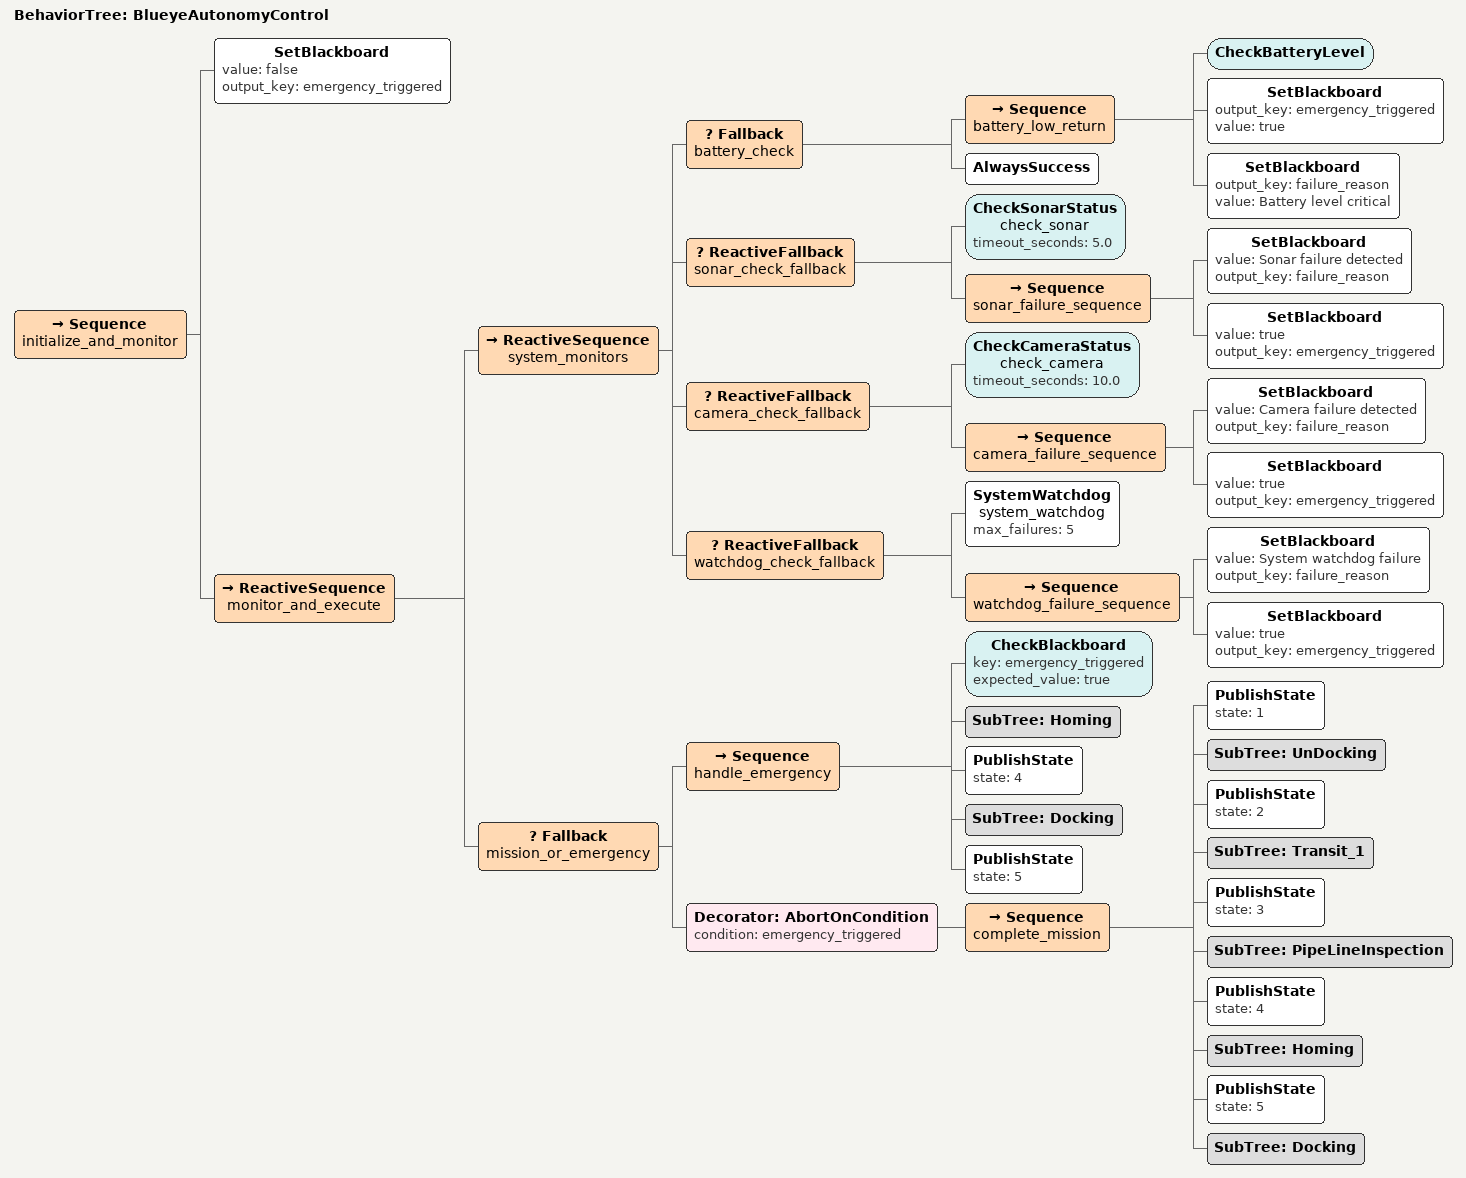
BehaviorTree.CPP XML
<?xml version="1.0" encoding="UTF-8"?>
<root BTCPP_format="4" main_tree_to_execute="BlueyeAutonomyControl">
  <include path="UnDocking.xml"/>
  <include path="Transit_1.xml"/>
  <include path="Transit_2.xml"/>
  <include path="PipeLineInspection.xml"/>
  <include path="WreckageInspection.xml"/>
  <include path="Homing.xml"/>
  <include path="Docking.xml"/>

  <BehaviorTree ID="BlueyeAutonomyControl">
    <Sequence name="initialize_and_monitor">
      <SetBlackboard value="false" output_key="emergency_triggered"/>

      <ReactiveSequence name="monitor_and_execute">
        <ReactiveSequence name="system_monitors">

          <Fallback name="battery_check">
            <Sequence name="battery_low_return">
              <CheckBatteryLevel/>
              <SetBlackboard output_key="emergency_triggered" value="true"/>
              <SetBlackboard output_key="failure_reason" value="Battery level critical"/>
            </Sequence>
            <AlwaysSuccess/>
          </Fallback>

          <ReactiveFallback name="sonar_check_fallback">
            <CheckSonarStatus name="check_sonar" timeout_seconds="5.0"/>
            <Sequence name="sonar_failure_sequence">
              <SetBlackboard value="Sonar failure detected" output_key="failure_reason"/>
              <SetBlackboard value="true" output_key="emergency_triggered"/>
            </Sequence>
          </ReactiveFallback>

          <ReactiveFallback name="camera_check_fallback">
            <CheckCameraStatus name="check_camera" timeout_seconds="10.0"/>
            <Sequence name="camera_failure_sequence">
              <SetBlackboard value="Camera failure detected" output_key="failure_reason"/>
              <SetBlackboard value="true" output_key="emergency_triggered"/>
            </Sequence>
          </ReactiveFallback>

          <ReactiveFallback name="watchdog_check_fallback">
            <SystemWatchdog name="system_watchdog" max_failures="5"/>
            <Sequence name="watchdog_failure_sequence">
              <SetBlackboard value="System watchdog failure" output_key="failure_reason"/>
              <SetBlackboard value="true" output_key="emergency_triggered"/>
            </Sequence>
          </ReactiveFallback>

        </ReactiveSequence>

        <Fallback name="mission_or_emergency">
          <Sequence name="handle_emergency">
            <CheckBlackboard key="emergency_triggered" expected_value="true"/>
            <SubTree ID="Homing"/>
            <PublishState state="4"/>
            <SubTree ID="Docking"/>
            <PublishState state="5"/>
          </Sequence>

          <Decorator ID="AbortOnCondition" condition="emergency_triggered">
            <Sequence name="complete_mission">
              <PublishState state="1"/>
              <SubTree ID="UnDocking"/>

              <PublishState state="2"/>
              <SubTree ID="Transit_1"/>

              <PublishState state="3"/>
              <SubTree ID="PipeLineInspection"/>

              <PublishState state="4"/>
              <SubTree ID="Homing"/>

              <PublishState state="5"/>
              <SubTree ID="Docking"/>
            </Sequence>
          </Decorator>
        </Fallback>
      </ReactiveSequence>
    </Sequence>
  </BehaviorTree>

</root>
